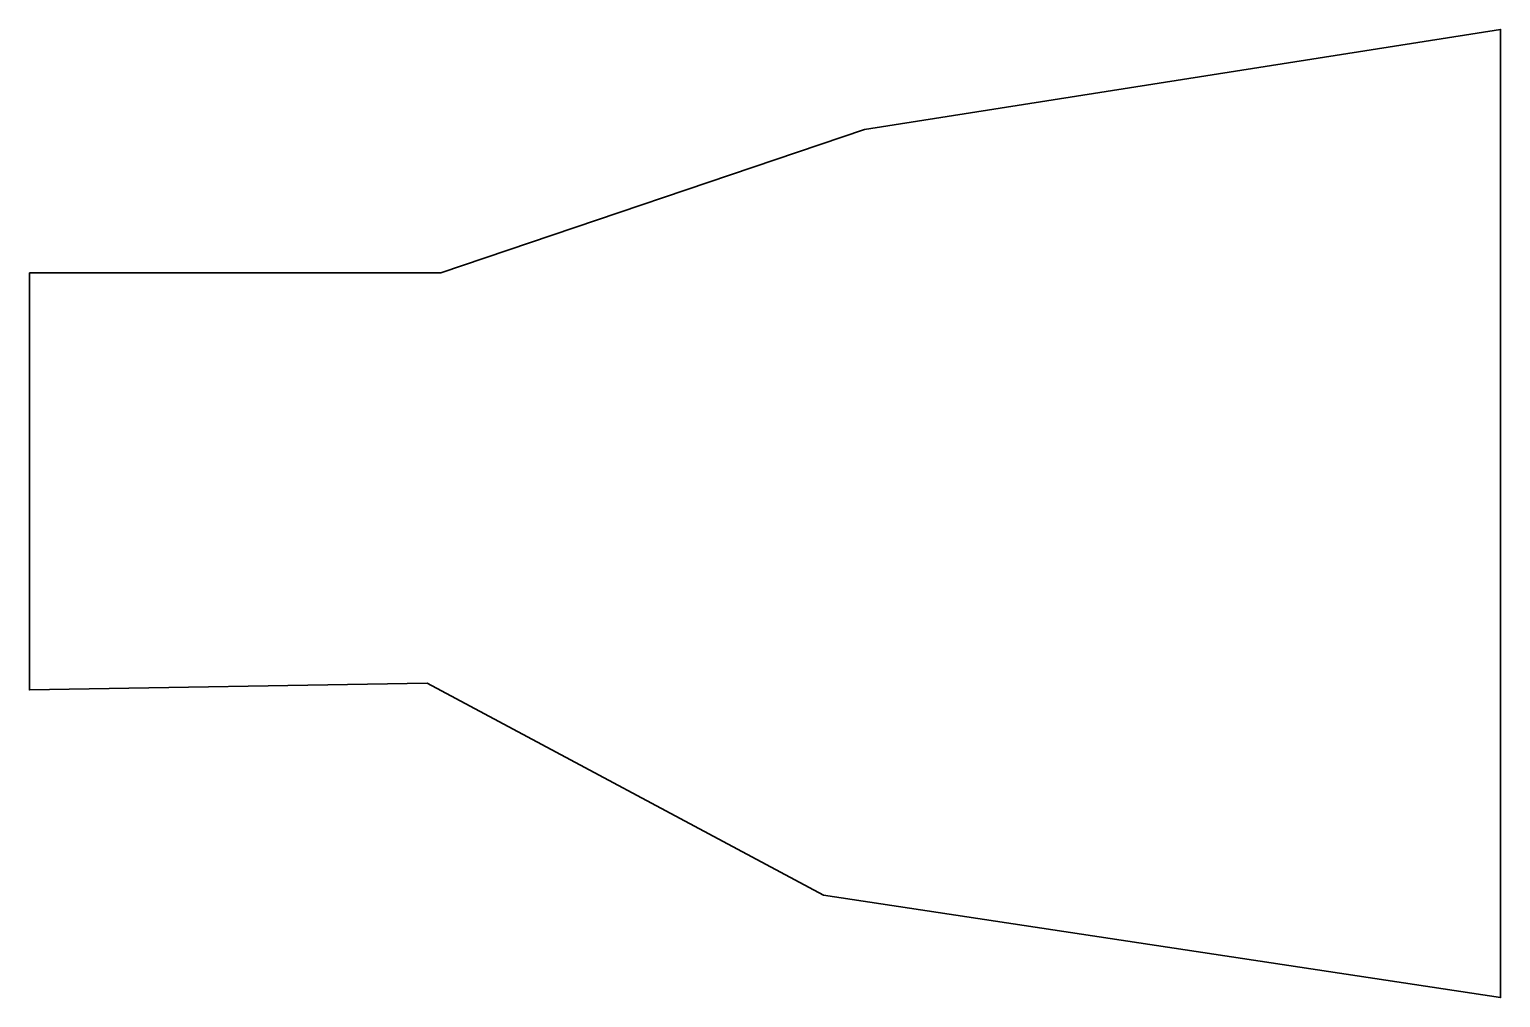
# Model space of a CAD drawing. Header units: inches. Extents: x 146.6 to 184.8, y 186.3 to 211.4.
import ezdxf

# ---------------------------------------------------------------- set-up
doc = ezdxf.new("R2010")
doc.units = ezdxf.units.IN
doc.header["$MEASUREMENT"] = 0
doc.layers.add('Layer 2', color=7, linetype='Continuous')

msp = doc.modelspace()

# ---------------------------------------------------------------- linework, layer by layer
at = {"layer": 'Layer 2', "color": 179, "lineweight": 35, "true_color": 0x231f20}
msp.add_lwpolyline([(146.638, 205.108), (157.307, 205.108), (168.305, 208.833), (184.802, 211.426), (184.802, 186.305), (167.241, 188.966), (156.952, 194.465), (146.638, 194.288), (146.638, 205.108)], dxfattribs=at)

doc.saveas('drawing.dxf')
